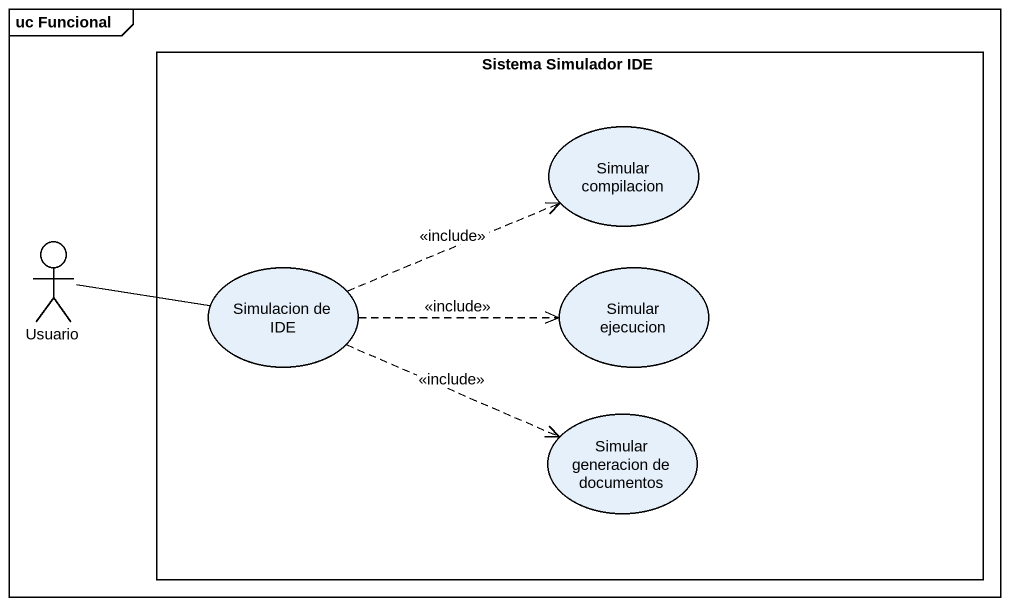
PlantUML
@startuml
mainframe uc Funcional
rectangle "Sistema Simulador IDE" as Sistema_Simulador_IDE {
  usecase "Simular compilacion" as Simular_compilacion
  usecase "Simulacion de IDE" as Simulacion_de_IDE
  usecase "Simular ejecucion" as Simular_ejecucion
  usecase "Simular generacion de documentos" as Simular_generacion_de
}
actor Usuario
Usuario -right- Simulacion_de_IDE
Simulacion_de_IDE .right.> Simular_compilacion : <<include>>
Simulacion_de_IDE .right.> Simular_ejecucion : <<include>>
Simulacion_de_IDE .right.> Simular_generacion_de : <<include>>
@enduml
